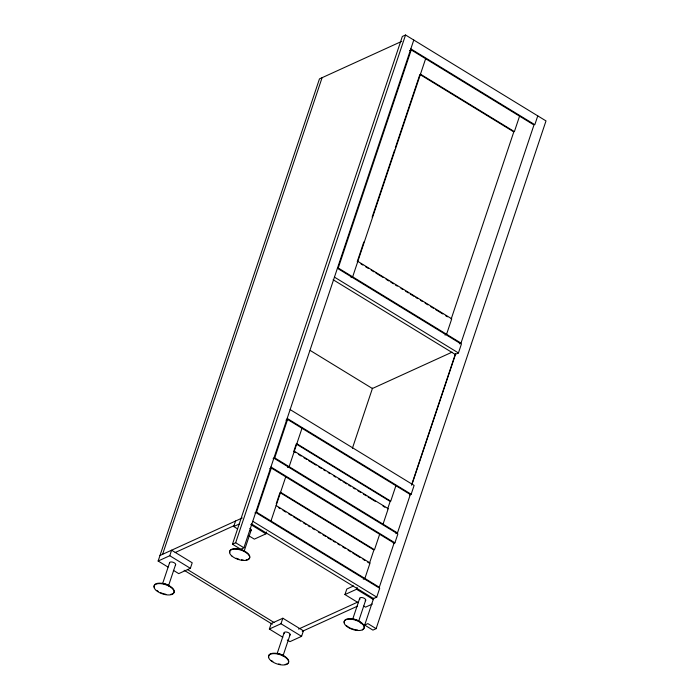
<?xml version="1.0" encoding="UTF-8"?>
<svg xmlns="http://www.w3.org/2000/svg" width="700" height="700" viewBox="0 0 700 700"><rect width="100%" height="100%" fill="white"/><g stroke="black" fill="none" stroke-linecap="round" stroke-linejoin="round"><path stroke-width="1.05" d="M167.991 567.053L158.139 561.024L319.463 78.89L401.748 41.352M162.601 554.312L322.079 77.7M158.139 561.024L169.768 555.721L171.614 550.2L192.211 562.8L190.365 568.312L178.736 573.624L173.364 570.334M162.776 583.135L169.584 562.782M168.472 585.9L175.621 564.541M237.309 528.736L233.721 526.54L235.568 521.019M413.779 40.04L243.898 547.776L240.695 549.238L232.461 544.197L402.342 36.461L405.545 35L546 120.916L376.119 628.653L372.916 630.114L364.683 625.074L373.695 598.133M232.461 544.197L235.655 542.736L405.545 35M256.55 512.173L271.32 468.02L394.074 543.104L379.304 587.256L256.55 512.173L254.949 512.899M273.123 458.596L274.724 457.87L287.578 419.457L410.322 494.532L397.469 532.945L395.876 533.671M411.224 49.91L338.249 268.012L460.994 343.096L533.969 124.985L411.224 49.91L409.623 50.636M244.055 551.425L251.204 530.058M248.946 535.85L254.319 539.14L265.947 533.837L266.56 531.991M276.238 503.764L279.991 492.555L373.905 549.999L369.469 563.246L367.614 562.109M357.254 261.642L363.825 241.999M372.129 217.175L394.625 149.949M395.316 147.875L419.886 74.445L513.8 131.889L451.168 319.086M270.97 520.992L285.74 476.84M301.989 428.277L289.135 466.681L287.543 467.416M425.635 58.73L352.66 276.832L351.059 277.567M282.791 637.262L269.36 629.046L271.206 623.534L282.835 618.222L303.424 630.822L301.578 636.344L289.957 641.646L287.262 640.001M269.36 629.046L280.989 623.744L282.835 618.222M277.287 653.17L284.095 632.826M282.984 655.944L290.132 634.576M352.415 448.236L372.523 388.141M286.79 664.352L286.93 663.924A10.509 4.865 18.5 0 1 285.145 664.44M358.374 602.779L344.942 594.562L346.789 589.05L353.57 585.952M344.942 594.562L356.562 589.26L357.184 587.423M387.642 508.944L390.154 501.436L296.24 443.993L293.729 451.5L295.584 452.637M379.654 534.284L374.483 549.736L280.569 492.293M383.058 524.125L388.229 508.673L294.306 451.229M395.902 485.713L390.74 501.165L296.817 443.73M519.558 116.174L514.386 131.626L420.473 74.183M352.87 618.695L359.678 598.343M358.566 621.46L365.715 600.093M362.364 629.869L362.512 629.44A10.509 4.865 18.5 0 0 356.493 620.025A10.509 4.865 18.5 0 0 344.339 622.711M411.486 485.188L455.516 353.588M412.046 484.242L455.385 354.725M251.422 523.889L373.546 598.579L376.74 597.126L379.697 588.289L255.71 512.461M393.312 543.55L394.914 542.815L397.871 533.986L273.884 458.15M409.561 494.979L411.162 494.252L414.12 485.424L290.132 409.588M333.121 279.729L455.236 354.428L458.439 352.966L461.387 344.137L337.409 268.301M537.766 115.876L534.809 124.705L410.83 48.869M444.981 335.002L446.574 334.276L451.745 318.824L357.831 261.38M285.976 420.184L287.578 419.457M459.392 343.822L460.994 343.096M452.077 352.161L372.4 388.509L310.205 350.464M269.727 468.755L271.32 468.02M159.985 555.503L242.279 517.965M175.166 552.536L234.185 525.613M233.721 526.54L239.54 523.889M363.283 579.163L364.884 578.436L370.055 562.984L276.141 505.54M298.576 629.072L357.595 602.149M302.286 631.339L357.368 606.209M372.321 604.065L365.531 607.163L363.746 606.069M364.683 625.074L367.876 623.613L376.119 628.653M360.973 263.918L362.828 265.055M365.619 266.761L368.41 268.467M371.201 270.174L373.984 271.88M375.848 273.017L383.285 277.567M386.076 279.274L388.868 280.98M390.723 282.118L393.514 283.824M395.377 284.961L397.233 286.099M400.951 288.374L402.815 289.511M405.606 291.217L408.389 292.924M410.252 294.061L413.971 296.336M415.835 297.474L417.69 298.611M420.481 300.317L422.336 301.455M425.127 303.161L427.919 304.868M430.71 306.574L433.501 308.28M435.356 309.418L442.794 313.967M445.585 315.674L447.449 316.811M334.451 277.13L458.439 352.966M287.175 418.416L411.162 494.252M298.375 454.344L301.166 456.05M303.957 457.756L306.749 459.463M308.604 460.6L316.041 465.15M318.832 466.856L321.624 468.562M323.479 469.7L325.342 470.838M328.134 472.544L329.989 473.681M333.707 475.956L335.571 477.094M338.363 478.8L341.154 480.506M343.009 481.644L346.727 483.919M348.591 485.056L350.446 486.194M353.238 487.9L355.101 489.037M357.884 490.744L360.675 492.45M363.466 494.156L366.257 495.863M368.113 497L375.559 501.55M382.996 506.1L384.851 507.238M274.724 457.87L397.469 532.945M270.926 466.979L394.914 542.815M278.346 507.509L280.21 508.646M282.993 510.352L285.784 512.059M288.575 513.765L291.366 515.471M293.221 516.609L300.659 521.159M303.45 522.865L306.241 524.571M308.105 525.709L309.96 526.846M312.751 528.553L314.615 529.69M318.334 531.965L320.189 533.102M322.98 534.809L325.771 536.515M327.626 537.653L331.345 539.928M333.209 541.065L335.064 542.202M337.855 543.909L339.719 545.046M342.51 546.753L345.293 548.459M348.084 550.165L350.875 551.871M352.739 553.009L360.176 557.559M362.967 559.265L364.822 560.403M252.761 521.29L376.74 597.126M250.723 524.519L265.947 533.837M356.562 589.26L373.581 599.664M235.655 542.736L243.898 547.776M169.768 555.721L190.365 568.312M280.989 623.744L301.578 636.344M187.661 569.642L273.998 622.449M184.126 570.264L272.309 624.207M249.874 528.351L250.46 528.762A3.15 1.461 18.5 0 1 250.18 530.836M169.636 563.194A3.15 1.461 18.5 0 1 170.931 561.969A3.15 1.461 18.5 0 1 174.291 562.826L174.886 563.246A3.15 1.461 18.5 0 1 175.472 564.891M154.245 587.16A10.509 4.865 18.5 0 1 167.668 584.981A10.509 4.865 18.5 0 1 170.634 594.396M165.891 594.282A10.509 4.865 18.5 0 1 164.141 593.906M163.266 593.661A10.509 4.865 18.5 0 1 160.694 592.707M158.366 591.5A10.509 4.865 18.5 0 1 157.019 590.581M162.067 583.424A6.72 3.115 18.5 0 1 169.732 586.259M229.828 552.676A10.509 4.865 18.5 0 1 243.241 550.497A10.509 4.865 18.5 0 1 246.216 559.913M243.18 560.009A10.509 4.865 18.5 0 1 241.474 559.799M238.849 559.178A10.509 4.865 18.5 0 1 236.276 558.224M236.233 549.028A6.72 3.115 18.5 0 1 246.216 552.72M365.207 600.714A3.15 1.461 18.5 0 0 364.971 598.806L364.385 598.386A3.15 1.461 18.5 0 0 360.71 597.564A3.15 1.461 18.5 0 0 359.984 599.191M357.691 630.053A10.509 4.865 18.5 0 1 350.787 628.267M349.983 627.891A10.509 4.865 18.5 0 1 348.46 627.051M347.76 626.605A10.509 4.865 18.5 0 1 346.526 625.66M350.744 619.062A6.72 3.115 18.5 0 1 359.826 621.819M360.727 622.764A6.72 3.115 18.5 0 1 361.226 623.7M289.634 635.197A3.15 1.461 18.5 0 0 289.398 633.281L288.803 632.87A3.15 1.461 18.5 0 0 285.127 632.048A3.15 1.461 18.5 0 0 284.401 633.675M280.402 664.326A10.509 4.865 18.5 0 1 278.652 663.95M272.877 661.535A10.509 4.865 18.5 0 1 271.53 660.616M268.756 657.195A10.509 4.865 18.5 0 1 279.606 654.071A10.509 4.865 18.5 0 1 288.155 663.066M276.579 653.459A6.72 3.115 18.5 0 1 284.244 656.294M156.293 590.529A10.509 4.865 18.5 0 0 173.504 593.451A10.509 4.865 18.5 0 0 162.321 583.835A10.509 4.865 18.5 0 0 156.293 590.529M231.875 556.045A10.509 4.865 18.5 0 0 249.078 558.968A10.509 4.865 18.5 0 0 237.904 549.351A10.509 4.865 18.5 0 0 231.875 556.045M346.377 626.089A10.509 4.865 18.5 0 0 363.589 629.011A10.509 4.865 18.5 0 0 352.415 619.386A10.509 4.865 18.5 0 0 346.377 626.089M270.804 660.564A10.509 4.865 18.5 0 0 288.015 663.486A10.509 4.865 18.5 0 0 276.832 653.87A10.509 4.865 18.5 0 0 270.804 660.564"/></g></svg>
